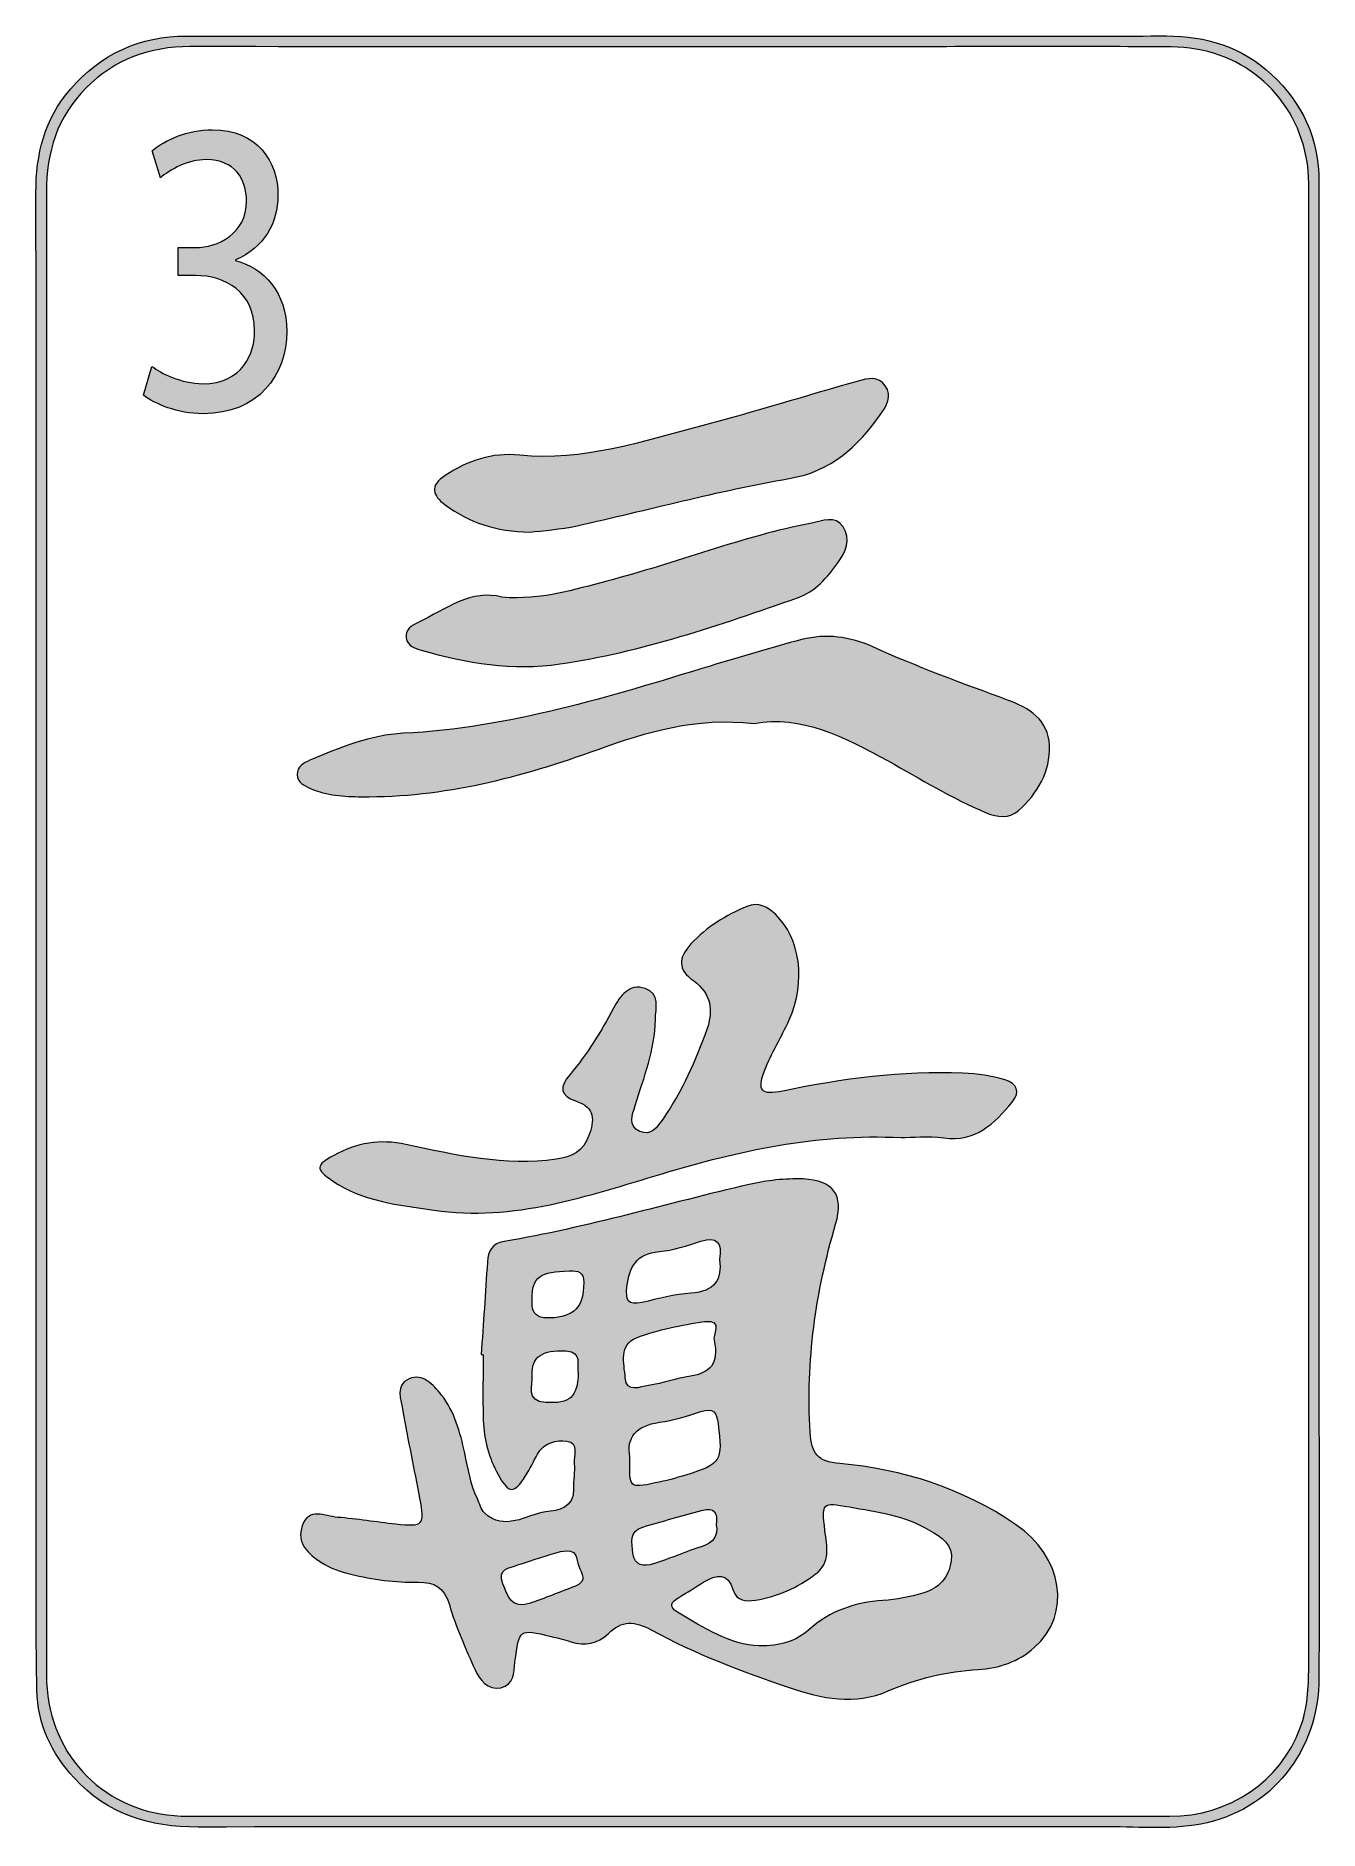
# Model space of a CAD drawing. Extents: x 2174 to 2485, y -1500 to -1065.
import ezdxf

# ---------------------------------------------------------------- set-up
doc = ezdxf.new("R2010")
doc.units = 0
doc.header["$MEASUREMENT"] = 0
doc.layers.add('Layer 1', color=7, linetype='Continuous', lineweight=0)

msp = doc.modelspace()

# ---------------------------------------------------------------- hatches: boundary and pattern name
at = {"layer": 'Layer 1', "true_color": 0x000000, "transparency": 33554687}
h = msp.add_hatch(color=18, dxfattribs=at)
h.dxf.hatch_style = 2
edge = h.paths.add_edge_path()
edge.add_spline(control_points=[(2482.82, -1281.87), (2482.82, -1281.87), (2482.78, -1281.87), (2482.78, -1281.87), (2482.78, -1341.26), (2482.77, -1400.66), (2482.78, -1460.06), (2482.78, -1465.08), (2482.49, -1470.02), (2480.72, -1474.79), (2475.92, -1487.75), (2463.49, -1496.19), (2449.06, -1496.19), (2371.79, -1496.19), (2294.53, -1496.17), (2217.27, -1496.16), (2214.71, -1496.16), (2212.16, -1496.22), (2209.61, -1496.13), (2191.43, -1495.48), (2177.75, -1481.85), (2177.02, -1463.69), (2176.99, -1462.76), (2177, -1461.84), (2177, -1460.91), (2177, -1341.53), (2177.02, -1222.15), (2176.97, -1102.77), (2176.97, -1093.04), (2179.59, -1084.5), (2186.59, -1077.51), (2193.55, -1070.58), (2201.95, -1067.5), (2211.73, -1067.51), (2268.69, -1067.56), (2325.65, -1067.53), (2382.61, -1067.53), (2404.89, -1067.53), (2427.17, -1067.44), (2449.44, -1067.57), (2465.98, -1067.66), (2479.08, -1078.48), (2482.19, -1094.31), (2483.03, -1098.55), (2482.81, -1102.86), (2482.82, -1107.15), (2482.82, -1165.39), (2482.82, -1223.63), (2482.82, -1281.87)], knot_values=[0, 0, 0, 0, 1, 1, 1, 2, 2, 2, 3, 3, 3, 4, 4, 4, 5, 5, 5, 6, 6, 6, 7, 7, 7, 8, 8, 8, 9, 9, 9, 10, 10, 10, 11, 11, 11, 12, 12, 12, 13, 13, 13, 14, 14, 14, 15, 15, 15, 16, 16, 16, 16], degree=3, periodic=0)
edge = h.paths.add_edge_path()
edge.add_spline(control_points=[(2485.25, -1333.71), (2485.25, -1255.87), (2485.27, -1178.02), (2485.26, -1100.17), (2485.26, -1089.86), (2481.31, -1081.25), (2473.77, -1074.25), (2466.58, -1067.58), (2457.94, -1064.91), (2448.29, -1064.93), (2428.22, -1064.97), (2408.15, -1064.97), (2388.08, -1064.97), (2329.03, -1064.96), (2269.97, -1064.95), (2210.92, -1064.94), (2199.58, -1064.94), (2190.2, -1069.28), (2182.77, -1077.83), (2176.5, -1085.05), (2174.42, -1093.56), (2174.43, -1102.96), (2174.52, -1162.48), (2174.48, -1221.99), (2174.48, -1281.51), (2174.48, -1331.16), (2174.46, -1380.82), (2174.48, -1430.48), (2174.48, -1442.19), (2174.42, -1453.9), (2174.66, -1465.61), (2174.82, -1473.83), (2178.18, -1480.86), (2183.69, -1486.91), (2191.77, -1495.77), (2201.97, -1498.82), (2213.71, -1498.8), (2286.68, -1498.68), (2359.66, -1498.77), (2432.63, -1498.7), (2440.62, -1498.69), (2448.68, -1499.53), (2456.61, -1498.07), (2473.65, -1494.89), (2485.25, -1480.44), (2485.27, -1462.49), (2485.3, -1419.57), (2485.25, -1376.64), (2485.25, -1333.71)], knot_values=[0, 0, 0, 0, 1, 1, 1, 2, 2, 2, 3, 3, 3, 4, 4, 4, 5, 5, 5, 6, 6, 6, 7, 7, 7, 8, 8, 8, 9, 9, 9, 10, 10, 10, 11, 11, 11, 12, 12, 12, 13, 13, 13, 14, 14, 14, 15, 15, 15, 16, 16, 16, 16], degree=3, periodic=0)
at = {"layer": 'Layer 1', "true_color": 0x831618, "transparency": 33554687}
h = msp.add_hatch(color=246, dxfattribs=at)
h.dxf.hatch_style = 2
edge = h.paths.add_edge_path()
edge.add_spline(control_points=[(2222.8, -1119.36), (2222.8, -1119.36), (2222.8, -1119.16), (2222.8, -1119.16), (2229.65, -1116.19), (2233.07, -1110.35), (2233.07, -1103.49), (2233.07, -1095.41), (2228.11, -1087.63), (2217.16, -1087.63), (2211.17, -1087.63), (2205.52, -1090.18), (2202.61, -1092.74), (2202.61, -1092.74), (2204.58, -1099.3), (2204.58, -1099.3), (2206.97, -1097.25), (2211.25, -1094.89), (2215.7, -1094.89), (2222.63, -1094.89), (2225.45, -1099.6), (2225.45, -1104.93), (2225.45, -1112.81), (2218.52, -1116.19), (2213.05, -1116.19), (2213.05, -1116.19), (2208.86, -1116.19), (2208.86, -1116.19), (2208.86, -1116.19), (2208.86, -1122.95), (2208.86, -1122.95), (2208.86, -1122.95), (2213.05, -1122.95), (2213.05, -1122.95), (2220.32, -1122.95), (2227.34, -1126.94), (2227.42, -1136.26), (2227.51, -1141.79), (2224.51, -1149.16), (2214.85, -1149.16), (2209.63, -1149.16), (2204.66, -1146.6), (2202.53, -1144.96), (2202.53, -1144.96), (2200.47, -1151.92), (2200.47, -1151.92), (2203.21, -1154.07), (2208.69, -1156.43), (2214.93, -1156.43), (2228.28, -1156.43), (2235.21, -1147.11), (2235.21, -1136.46), (2235.21, -1127.15), (2229.65, -1121), (2222.8, -1119.36)], knot_values=[0, 0, 0, 0, 1, 1, 1, 2, 2, 2, 3, 3, 3, 4, 4, 4, 5, 5, 5, 6, 6, 6, 7, 7, 7, 8, 8, 8, 9, 9, 9, 10, 10, 10, 11, 11, 11, 12, 12, 12, 13, 13, 13, 14, 14, 14, 15, 15, 15, 16, 16, 16, 17, 17, 17, 18, 18, 18, 18], degree=3, periodic=0)
at = {"layer": 'Layer 1', "true_color": 0x000000, "transparency": 33554687}
h = msp.add_hatch(color=18, dxfattribs=at)
h.dxf.hatch_style = 2
edge = h.paths.add_edge_path()
edge.add_spline(control_points=[(2294.08, -1185.14), (2285.88, -1184.89), (2279.36, -1182.83), (2273.61, -1178.54), (2270.51, -1176.23), (2269.69, -1173.9), (2273.61, -1171.38), (2279.13, -1167.83), (2284.79, -1165.78), (2291.64, -1166.47), (2306.9, -1168.02), (2321.3, -1163.19), (2335.75, -1159.36), (2348.46, -1155.99), (2361.03, -1152.12), (2373.67, -1148.51), (2375.99, -1147.85), (2378.56, -1147.27), (2380.19, -1149.66), (2381.92, -1152.21), (2380.52, -1154.59), (2378.99, -1156.72), (2373.44, -1164.43), (2367.24, -1170.36), (2356.9, -1172.14), (2339.63, -1175.12), (2322.66, -1179.79), (2305.53, -1183.57), (2301.45, -1184.48), (2297.22, -1184.72), (2294.08, -1185.14)], knot_values=[0, 0, 0, 0, 1, 1, 1, 2, 2, 2, 3, 3, 3, 4, 4, 4, 5, 5, 5, 6, 6, 6, 7, 7, 7, 8, 8, 8, 9, 9, 9, 10, 10, 10, 10], degree=3, periodic=0)
h = msp.add_hatch(color=18, dxfattribs=at)
h.dxf.hatch_style = 2
edge = h.paths.add_edge_path()
edge.add_spline(control_points=[(2287.31, -1200.9), (2296.91, -1201.63), (2304.8, -1199.04), (2312.76, -1196.98), (2329.4, -1192.67), (2345.44, -1186.22), (2362.37, -1182.92), (2364.99, -1182.41), (2368.06, -1180.95), (2369.97, -1183.82), (2371.97, -1186.79), (2370.53, -1190.05), (2368.74, -1192.53), (2366.19, -1196.06), (2363.27, -1199.51), (2358.94, -1201.03), (2340.11, -1207.62), (2321.22, -1214.15), (2301.38, -1217.05), (2290, -1218.72), (2278.77, -1216.83), (2267.76, -1213.72), (2266.21, -1213.29), (2264.46, -1212.65), (2264.14, -1210.76), (2263.8, -1208.74), (2265.52, -1207.72), (2266.89, -1207.06), (2273.72, -1203.75), (2280.13, -1198.81), (2287.31, -1200.9)], knot_values=[0, 0, 0, 0, 1, 1, 1, 2, 2, 2, 3, 3, 3, 4, 4, 4, 5, 5, 5, 6, 6, 6, 7, 7, 7, 8, 8, 8, 9, 9, 9, 10, 10, 10, 10], degree=3, periodic=0)
h = msp.add_hatch(color=18, dxfattribs=at)
h.dxf.hatch_style = 2
edge = h.paths.add_edge_path()
edge.add_spline(control_points=[(2348.42, -1231.48), (2334.34, -1229.88), (2322.41, -1233.51), (2310.65, -1237.75), (2292.1, -1244.45), (2273.24, -1249.44), (2253.32, -1249.21), (2249.08, -1249.16), (2244.89, -1248.97), (2240.94, -1247.22), (2239.39, -1246.54), (2237.8, -1245.77), (2237.73, -1243.86), (2237.65, -1241.88), (2239.3, -1241.03), (2240.8, -1240.39), (2248.07, -1237.28), (2255.58, -1234.25), (2263.41, -1233.85), (2289.17, -1232.56), (2313.44, -1224.98), (2337.8, -1217.55), (2345.16, -1215.31), (2352.53, -1213.09), (2359.96, -1211.15), (2365.83, -1209.62), (2371.68, -1210.42), (2377.15, -1212.9), (2387.84, -1217.74), (2398.85, -1221.75), (2409.84, -1225.8), (2415.09, -1227.73), (2419.72, -1230.6), (2419.97, -1236.79), (2420.22, -1243.18), (2417.11, -1248.46), (2412.41, -1252.6), (2410.18, -1254.56), (2407.44, -1254.25), (2404.65, -1253.09), (2396.33, -1249.63), (2388.72, -1244.85), (2380.86, -1240.54), (2370.34, -1234.78), (2359.76, -1229.3), (2348.42, -1231.48)], knot_values=[0, 0, 0, 0, 1, 1, 1, 2, 2, 2, 3, 3, 3, 4, 4, 4, 5, 5, 5, 6, 6, 6, 7, 7, 7, 8, 8, 8, 9, 9, 9, 10, 10, 10, 11, 11, 11, 12, 12, 12, 13, 13, 13, 14, 14, 14, 15, 15, 15, 15], degree=3, periodic=0)
at = {"layer": 'Layer 1', "true_color": 0x831618, "transparency": 33554687}
h = msp.add_hatch(color=246, dxfattribs=at)
h.dxf.hatch_style = 2
edge = h.paths.add_edge_path()
edge.add_spline(control_points=[(2384.04, -1331.76), (2363.34, -1330.8), (2344.65, -1334.97), (2326.14, -1340.53), (2308.11, -1345.95), (2290.18, -1352.2), (2270.79, -1349.35), (2262.27, -1348.1), (2253.66, -1347.27), (2246.26, -1342.24), (2242.07, -1339.4), (2242.17, -1338.51), (2246.61, -1336.09), (2252.13, -1333.08), (2257.81, -1332.07), (2264.07, -1333.45), (2276.04, -1336.09), (2288.04, -1338.66), (2300.48, -1337.04), (2304.33, -1336.54), (2307.07, -1334.96), (2308.41, -1331.31), (2309.75, -1327.69), (2309.94, -1324.44), (2305.31, -1322.95), (2301.26, -1321.65), (2301.27, -1319.49), (2303.83, -1316.47), (2307.98, -1311.56), (2311.34, -1306.11), (2314.37, -1300.44), (2315.96, -1297.47), (2318.09, -1294.4), (2322.02, -1295.65), (2325.72, -1296.83), (2324.55, -1300.44), (2324.5, -1303.23), (2324.35, -1310.49), (2321.76, -1317.19), (2319.61, -1323.99), (2318.89, -1326.27), (2317.83, -1328.94), (2320.71, -1330.27), (2323.49, -1331.55), (2324.97, -1329.18), (2326.37, -1327.2), (2331.05, -1320.55), (2334.21, -1313.16), (2336.97, -1305.58), (2338.63, -1301), (2337.99, -1296.83), (2333.79, -1293.84), (2329.83, -1291.04), (2330.03, -1288.23), (2333.12, -1284.87), (2336.93, -1280.73), (2341.54, -1277.92), (2346.68, -1275.8), (2349.53, -1274.63), (2351.58, -1275.82), (2353.57, -1277.7), (2359.64, -1283.45), (2361.1, -1293.98), (2356.91, -1303.29), (2355.03, -1307.45), (2352.58, -1311.37), (2350.94, -1315.61), (2349.07, -1320.48), (2350.17, -1321.61), (2355.4, -1320.51), (2369.78, -1317.49), (2384.26, -1315.63), (2399, -1316.17), (2402.51, -1316.3), (2405.94, -1316.8), (2409.25, -1317.82), (2412.04, -1318.68), (2413.08, -1320.61), (2410.94, -1323.19), (2406.63, -1328.36), (2402.11, -1332.94), (2394.35, -1331.85), (2390.58, -1331.32), (2386.67, -1331.76), (2384.04, -1331.76)], knot_values=[0, 0, 0, 0, 1, 1, 1, 2, 2, 2, 3, 3, 3, 4, 4, 4, 5, 5, 5, 6, 6, 6, 7, 7, 7, 8, 8, 8, 9, 9, 9, 10, 10, 10, 11, 11, 11, 12, 12, 12, 13, 13, 13, 14, 14, 14, 15, 15, 15, 16, 16, 16, 17, 17, 17, 18, 18, 18, 19, 19, 19, 20, 20, 20, 21, 21, 21, 22, 22, 22, 23, 23, 23, 24, 24, 24, 25, 25, 25, 26, 26, 26, 27, 27, 27, 28, 28, 28, 28], degree=3, periodic=0)
h = msp.add_hatch(color=246, dxfattribs=at)
h.dxf.hatch_style = 2
edge = h.paths.add_edge_path()
edge.add_spline(control_points=[(2294.65, -1370.83), (2294.51, -1373.23), (2294.77, -1375.67), (2298.86, -1375.48), (2304.86, -1375.2), (2307.13, -1372.89), (2307.14, -1366.91), (2307.14, -1364.25), (2305.8, -1364.02), (2303.72, -1364.07), (2296.55, -1364.25), (2294.58, -1365.55), (2294.65, -1370.83)], knot_values=[0, 0, 0, 0, 1, 1, 1, 2, 2, 2, 3, 3, 3, 4, 4, 4, 4], degree=3, periodic=0)
edge = h.paths.add_edge_path()
edge.add_spline(control_points=[(2305.81, -1388.89), (2305.19, -1387.03), (2307.15, -1383.66), (2302.79, -1383.45), (2297.11, -1383.18), (2294.4, -1384.88), (2294.66, -1389.35), (2294.8, -1391.77), (2293.03, -1395.67), (2297.88, -1395.95), (2303.8, -1396.29), (2305.63, -1394.68), (2305.81, -1388.89)], knot_values=[0, 0, 0, 0, 1, 1, 1, 2, 2, 2, 3, 3, 3, 4, 4, 4, 4], degree=3, periodic=0)
edge = h.paths.add_edge_path()
edge.add_spline(control_points=[(2301.52, -1432.02), (2298.77, -1432.89), (2294.94, -1434.01), (2291.17, -1435.31), (2289.1, -1436.03), (2286.14, -1436.19), (2287.56, -1439.88), (2288.72, -1442.88), (2289.72, -1446.04), (2293.93, -1444.66), (2297.72, -1443.41), (2301.39, -1441.85), (2305.12, -1440.43), (2308.18, -1439.27), (2306.62, -1437.34), (2305.94, -1435.56), (2305.31, -1433.9), (2305.86, -1431.16), (2301.52, -1432.02)], knot_values=[0, 0, 0, 0, 1, 1, 1, 2, 2, 2, 3, 3, 3, 4, 4, 4, 5, 5, 5, 6, 6, 6, 6], degree=3, periodic=0)
edge = h.paths.add_edge_path()
edge.add_spline(control_points=[(2339.26, -1425.57), (2339.63, -1422.78), (2338.91, -1421.17), (2335.71, -1422.09), (2330.98, -1423.45), (2326.22, -1424.71), (2321.5, -1426.11), (2318.05, -1427.15), (2318.79, -1430.02), (2319.08, -1432.48), (2319.43, -1435.57), (2321.81, -1435.73), (2324.01, -1435.05), (2328, -1433.81), (2331.83, -1432.07), (2335.81, -1430.8), (2338.56, -1429.92), (2339.7, -1428.31), (2339.26, -1425.57)], knot_values=[0, 0, 0, 0, 1, 1, 1, 2, 2, 2, 3, 3, 3, 4, 4, 4, 5, 5, 5, 6, 6, 6, 6], degree=3, periodic=0)
edge = h.paths.add_edge_path()
edge.add_spline(control_points=[(2340.03, -1361.35), (2340.75, -1357.05), (2339.31, -1355.75), (2335.55, -1356.89), (2332.23, -1357.89), (2328.87, -1359.12), (2325.47, -1359.4), (2319.91, -1359.86), (2318.18, -1363.03), (2317.62, -1367.96), (2317.26, -1371.14), (2317.79, -1372.52), (2321.29, -1371.72), (2325.21, -1370.82), (2329.15, -1369.75), (2333.13, -1369.47), (2338.86, -1369.08), (2340.76, -1366.13), (2340.03, -1361.35)], knot_values=[0, 0, 0, 0, 1, 1, 1, 2, 2, 2, 3, 3, 3, 4, 4, 4, 5, 5, 5, 6, 6, 6, 6], degree=3, periodic=0)
edge = h.paths.add_edge_path()
edge.add_spline(control_points=[(2338.75, -1380.86), (2338.16, -1379.97), (2341.21, -1375.72), (2336.43, -1376.37), (2330.84, -1377.14), (2325.19, -1378.3), (2319.93, -1380.27), (2315.62, -1381.88), (2316.91, -1386.54), (2317.21, -1389.95), (2317.54, -1393.81), (2320.8, -1392.11), (2322.84, -1391.8), (2326.26, -1391.29), (2329.58, -1390.1), (2333, -1389.56), (2337.57, -1388.83), (2340, -1386.69), (2338.75, -1380.86)], knot_values=[0, 0, 0, 0, 1, 1, 1, 2, 2, 2, 3, 3, 3, 4, 4, 4, 5, 5, 5, 6, 6, 6, 6], degree=3, periodic=0)
edge = h.paths.add_edge_path()
edge.add_spline(control_points=[(2318.33, -1409.19), (2318.18, -1416.72), (2318.19, -1416.76), (2324.48, -1415.45), (2326.98, -1414.93), (2329.45, -1414.28), (2331.89, -1413.53), (2340.41, -1410.93), (2340.88, -1410.02), (2339.7, -1401.15), (2339.33, -1398.4), (2338.6, -1397.13), (2335.54, -1398.15), (2332.26, -1399.24), (2328.89, -1400.27), (2325.48, -1400.75), (2319.83, -1401.55), (2317.4, -1404.43), (2318.33, -1409.19)], knot_values=[0, 0, 0, 0, 1, 1, 1, 2, 2, 2, 3, 3, 3, 4, 4, 4, 5, 5, 5, 6, 6, 6, 6], degree=3, periodic=0)
edge = h.paths.add_edge_path()
edge.add_spline(control_points=[(2349.66, -1454.9), (2354.71, -1454.94), (2358.56, -1453.82), (2361.68, -1451.02), (2366.82, -1446.4), (2372.84, -1444.35), (2379.64, -1443.9), (2382.9, -1443.68), (2386.19, -1443.06), (2389.33, -1442.15), (2393.12, -1441.05), (2395.6, -1438.36), (2396.16, -1434.35), (2396.73, -1430.29), (2393.75, -1428.6), (2390.86, -1426.86), (2384.9, -1423.26), (2378.12, -1422.46), (2371.5, -1421.25), (2364.83, -1420.03), (2364.81, -1420.2), (2365.58, -1426.97), (2366.01, -1430.76), (2367.07, -1434.74), (2363.24, -1437.56), (2358.9, -1440.76), (2354.14, -1443), (2348.77, -1443.82), (2346.42, -1444.18), (2344.24, -1444.13), (2343.38, -1441.42), (2341.99, -1437.01), (2339.32, -1437.55), (2336.24, -1439.43), (2334.21, -1440.66), (2332.22, -1441.97), (2330.17, -1443.18), (2328.35, -1444.26), (2327.64, -1445.38), (2329.86, -1446.73), (2336.28, -1450.63), (2342.65, -1454.66), (2349.66, -1454.9)], knot_values=[0, 0, 0, 0, 1, 1, 1, 2, 2, 2, 3, 3, 3, 4, 4, 4, 5, 5, 5, 6, 6, 6, 7, 7, 7, 8, 8, 8, 9, 9, 9, 10, 10, 10, 11, 11, 11, 12, 12, 12, 13, 13, 13, 14, 14, 14, 14], degree=3, periodic=0)
edge = h.paths.add_edge_path()
edge.add_spline(control_points=[(2282.3, -1384.35), (2282.81, -1376.86), (2283.33, -1369.38), (2283.81, -1361.89), (2283.98, -1359.24), (2284.91, -1357.44), (2287.87, -1356.95), (2307.94, -1353.59), (2327.43, -1347.69), (2347.22, -1343.13), (2351.47, -1342.16), (2355.95, -1341.65), (2360.29, -1341.81), (2367.65, -1342.09), (2370.24, -1345.66), (2368.17, -1352.73), (2363.34, -1369.22), (2360.93, -1385.92), (2361.98, -1403.16), (2362.3, -1408.29), (2363.74, -1410.29), (2369.16, -1410.76), (2384.51, -1412.08), (2398.88, -1416.72), (2411.76, -1425.48), (2423.27, -1433.31), (2425.47, -1447.21), (2416.29, -1455.32), (2412.47, -1458.69), (2407.76, -1460.35), (2402.72, -1460.65), (2395.13, -1461.1), (2387.9, -1462.77), (2380.93, -1465.8), (2372.81, -1469.34), (2364.86, -1467.75), (2356.88, -1464.99), (2345.44, -1461.04), (2334.09, -1456.87), (2323.48, -1451.01), (2319.55, -1448.85), (2316.34, -1448.69), (2313.12, -1451.89), (2310.51, -1454.48), (2307.44, -1454.97), (2303.99, -1453.89), (2302.43, -1453.39), (2300.82, -1453), (2299.22, -1452.62), (2291.47, -1450.75), (2291.48, -1450.75), (2290.48, -1458.82), (2290.16, -1461.34), (2290.26, -1464.37), (2287.08, -1465.04), (2283.79, -1465.73), (2281.95, -1463.11), (2280.83, -1460.68), (2278.46, -1455.55), (2276.18, -1450.3), (2274.59, -1444.89), (2273.35, -1440.7), (2270.99, -1439.41), (2267.01, -1439.49), (2261.49, -1439.6), (2256.05, -1438.83), (2250.69, -1437.55), (2248.18, -1436.95), (2245.8, -1436.1), (2243.6, -1434.71), (2240.28, -1432.61), (2237.5, -1429.99), (2238.96, -1425.8), (2240.52, -1421.28), (2244.48, -1423.54), (2247.47, -1423.77), (2252.21, -1424.14), (2256.91, -1424.91), (2261.63, -1425.44), (2268.21, -1426.19), (2268.63, -1425.74), (2267.38, -1419.09), (2266.06, -1412.08), (2264.55, -1405.1), (2263.34, -1398.07), (2262.87, -1395.32), (2261.39, -1391.63), (2264.83, -1390.19), (2268.12, -1388.82), (2270.71, -1391.62), (2272.64, -1394.08), (2275.88, -1398.19), (2277.21, -1403.18), (2278.32, -1408.21), (2279.15, -1411.95), (2279.68, -1415.78), (2281.38, -1419.28), (2281.93, -1420.43), (2282.23, -1421.86), (2283.1, -1422.68), (2288.02, -1427.3), (2293.05, -1423.16), (2297.94, -1422.47), (2300.94, -1422.05), (2304.83, -1421.6), (2304.68, -1416.83), (2304.61, -1414.82), (2305.03, -1412.78), (2304.83, -1410.8), (2304.62, -1408.83), (2306.05, -1405.67), (2303.05, -1405.28), (2300.52, -1404.94), (2297.53, -1405.66), (2295.96, -1408.45), (2294.97, -1410.2), (2294.14, -1412.05), (2293.06, -1413.75), (2290.25, -1418.16), (2289.04, -1418.11), (2286.41, -1413.43), (2284.13, -1409.37), (2282.99, -1404.91), (2282.82, -1400.29), (2282.63, -1394.99), (2282.78, -1389.67), (2282.78, -1384.37), (2282.62, -1384.36), (2282.46, -1384.35), (2282.3, -1384.35)], knot_values=[0, 0, 0, 0, 1, 1, 1, 2, 2, 2, 3, 3, 3, 4, 4, 4, 5, 5, 5, 6, 6, 6, 7, 7, 7, 8, 8, 8, 9, 9, 9, 10, 10, 10, 11, 11, 11, 12, 12, 12, 13, 13, 13, 14, 14, 14, 15, 15, 15, 16, 16, 16, 17, 17, 17, 18, 18, 18, 19, 19, 19, 20, 20, 20, 21, 21, 21, 22, 22, 22, 23, 23, 23, 24, 24, 24, 25, 25, 25, 26, 26, 26, 27, 27, 27, 28, 28, 28, 29, 29, 29, 30, 30, 30, 31, 31, 31, 32, 32, 32, 33, 33, 33, 34, 34, 34, 35, 35, 35, 36, 36, 36, 37, 37, 37, 38, 38, 38, 39, 39, 39, 40, 40, 40, 41, 41, 41, 42, 42, 42, 43, 43, 43, 43], degree=3, periodic=0)

# ---------------------------------------------------------------- linework, layer by layer
at = {"layer": 'Layer 1'}
for points, knots in [([(2485.25, -1333.71), (2485.25, -1255.87), (2485.27, -1178.02), (2485.26, -1100.17), (2485.26, -1089.86), (2481.31, -1081.25), (2473.77, -1074.25), (2466.58, -1067.58), (2457.94, -1064.91), (2448.29, -1064.93), (2428.22, -1064.97), (2408.15, -1064.97), (2388.08, -1064.97), (2329.03, -1064.96), (2269.97, -1064.95), (2210.92, -1064.94), (2199.58, -1064.94), (2190.2, -1069.28), (2182.77, -1077.83), (2176.5, -1085.05), (2174.42, -1093.56), (2174.43, -1102.96), (2174.52, -1162.48), (2174.48, -1221.99), (2174.48, -1281.51), (2174.48, -1331.16), (2174.46, -1380.82), (2174.48, -1430.48), (2174.48, -1442.19), (2174.42, -1453.9), (2174.66, -1465.61), (2174.82, -1473.83), (2178.18, -1480.86), (2183.69, -1486.91), (2191.77, -1495.77), (2201.97, -1498.82), (2213.71, -1498.8), (2286.68, -1498.68), (2359.66, -1498.77), (2432.63, -1498.7), (2440.62, -1498.69), (2448.68, -1499.53), (2456.61, -1498.07), (2473.65, -1494.89), (2485.25, -1480.44), (2485.27, -1462.49), (2485.3, -1419.57), (2485.25, -1376.64), (2485.25, -1333.71)], [0, 0, 0, 0, 1, 1, 1, 2, 2, 2, 3, 3, 3, 4, 4, 4, 5, 5, 5, 6, 6, 6, 7, 7, 7, 8, 8, 8, 9, 9, 9, 10, 10, 10, 11, 11, 11, 12, 12, 12, 13, 13, 13, 14, 14, 14, 15, 15, 15, 16, 16, 16, 16]), ([(2482.82, -1281.87), (2482.82, -1281.87), (2482.78, -1281.87), (2482.78, -1281.87), (2482.78, -1341.26), (2482.77, -1400.66), (2482.78, -1460.06), (2482.78, -1465.08), (2482.49, -1470.02), (2480.72, -1474.79), (2475.92, -1487.75), (2463.49, -1496.19), (2449.06, -1496.19), (2371.79, -1496.19), (2294.53, -1496.17), (2217.27, -1496.16), (2214.71, -1496.16), (2212.16, -1496.22), (2209.61, -1496.13), (2191.43, -1495.48), (2177.75, -1481.85), (2177.02, -1463.69), (2176.99, -1462.76), (2177, -1461.84), (2177, -1460.91), (2177, -1341.53), (2177.02, -1222.15), (2176.97, -1102.77), (2176.97, -1093.04), (2179.59, -1084.5), (2186.59, -1077.51), (2193.55, -1070.58), (2201.95, -1067.5), (2211.73, -1067.51), (2268.69, -1067.56), (2325.65, -1067.53), (2382.61, -1067.53), (2404.89, -1067.53), (2427.17, -1067.44), (2449.44, -1067.57), (2465.98, -1067.66), (2479.08, -1078.48), (2482.19, -1094.31), (2483.03, -1098.55), (2482.81, -1102.86), (2482.82, -1107.15), (2482.82, -1165.39), (2482.82, -1223.63), (2482.82, -1281.87)], [0, 0, 0, 0, 1, 1, 1, 2, 2, 2, 3, 3, 3, 4, 4, 4, 5, 5, 5, 6, 6, 6, 7, 7, 7, 8, 8, 8, 9, 9, 9, 10, 10, 10, 11, 11, 11, 12, 12, 12, 13, 13, 13, 14, 14, 14, 15, 15, 15, 16, 16, 16, 16]), ([(2482.82, -1281.87), (2482.82, -1281.87), (2482.78, -1281.87), (2482.78, -1281.87), (2482.78, -1341.26), (2482.77, -1400.66), (2482.78, -1460.06), (2482.78, -1465.08), (2482.49, -1470.02), (2480.72, -1474.79), (2475.92, -1487.75), (2463.49, -1496.19), (2449.06, -1496.19), (2371.79, -1496.19), (2294.53, -1496.17), (2217.27, -1496.16), (2214.71, -1496.16), (2212.16, -1496.22), (2209.61, -1496.13), (2191.43, -1495.48), (2177.75, -1481.85), (2177.02, -1463.69), (2176.99, -1462.76), (2177, -1461.84), (2177, -1460.91), (2177, -1341.53), (2177.02, -1222.15), (2176.97, -1102.77), (2176.97, -1093.04), (2179.59, -1084.5), (2186.59, -1077.51), (2193.55, -1070.58), (2201.95, -1067.5), (2211.73, -1067.51), (2268.69, -1067.56), (2325.65, -1067.53), (2382.61, -1067.53), (2404.89, -1067.53), (2427.17, -1067.44), (2449.44, -1067.57), (2465.98, -1067.66), (2479.08, -1078.48), (2482.19, -1094.31), (2483.03, -1098.55), (2482.81, -1102.86), (2482.82, -1107.15), (2482.82, -1165.39), (2482.82, -1223.63), (2482.82, -1281.87)], [0, 0, 0, 0, 1, 1, 1, 2, 2, 2, 3, 3, 3, 4, 4, 4, 5, 5, 5, 6, 6, 6, 7, 7, 7, 8, 8, 8, 9, 9, 9, 10, 10, 10, 11, 11, 11, 12, 12, 12, 13, 13, 13, 14, 14, 14, 15, 15, 15, 16, 16, 16, 16]), ([(2222.8, -1119.36), (2222.8, -1119.36), (2222.8, -1119.16), (2222.8, -1119.16), (2229.65, -1116.19), (2233.07, -1110.35), (2233.07, -1103.49), (2233.07, -1095.41), (2228.11, -1087.63), (2217.16, -1087.63), (2211.17, -1087.63), (2205.52, -1090.18), (2202.61, -1092.74), (2202.61, -1092.74), (2204.58, -1099.3), (2204.58, -1099.3), (2206.97, -1097.25), (2211.25, -1094.89), (2215.7, -1094.89), (2222.63, -1094.89), (2225.45, -1099.6), (2225.45, -1104.93), (2225.45, -1112.81), (2218.52, -1116.19), (2213.05, -1116.19), (2213.05, -1116.19), (2208.86, -1116.19), (2208.86, -1116.19), (2208.86, -1116.19), (2208.86, -1122.95), (2208.86, -1122.95), (2208.86, -1122.95), (2213.05, -1122.95), (2213.05, -1122.95), (2220.32, -1122.95), (2227.34, -1126.94), (2227.42, -1136.26), (2227.51, -1141.79), (2224.51, -1149.16), (2214.85, -1149.16), (2209.63, -1149.16), (2204.66, -1146.6), (2202.53, -1144.96), (2202.53, -1144.96), (2200.47, -1151.92), (2200.47, -1151.92), (2203.21, -1154.07), (2208.69, -1156.43), (2214.93, -1156.43), (2228.28, -1156.43), (2235.21, -1147.11), (2235.21, -1136.46), (2235.21, -1127.15), (2229.65, -1121), (2222.8, -1119.36)], [0, 0, 0, 0, 1, 1, 1, 2, 2, 2, 3, 3, 3, 4, 4, 4, 5, 5, 5, 6, 6, 6, 7, 7, 7, 8, 8, 8, 9, 9, 9, 10, 10, 10, 11, 11, 11, 12, 12, 12, 13, 13, 13, 14, 14, 14, 15, 15, 15, 16, 16, 16, 17, 17, 17, 18, 18, 18, 18]), ([(2294.08, -1185.14), (2285.88, -1184.89), (2279.36, -1182.83), (2273.61, -1178.54), (2270.51, -1176.23), (2269.69, -1173.9), (2273.61, -1171.38), (2279.13, -1167.83), (2284.79, -1165.78), (2291.64, -1166.47), (2306.9, -1168.02), (2321.3, -1163.19), (2335.75, -1159.36), (2348.46, -1155.99), (2361.03, -1152.12), (2373.67, -1148.51), (2375.99, -1147.85), (2378.56, -1147.27), (2380.19, -1149.66), (2381.92, -1152.21), (2380.52, -1154.59), (2378.99, -1156.72), (2373.44, -1164.43), (2367.24, -1170.36), (2356.9, -1172.14), (2339.63, -1175.12), (2322.66, -1179.79), (2305.53, -1183.57), (2301.45, -1184.48), (2297.22, -1184.72), (2294.08, -1185.14)], [0, 0, 0, 0, 1, 1, 1, 2, 2, 2, 3, 3, 3, 4, 4, 4, 5, 5, 5, 6, 6, 6, 7, 7, 7, 8, 8, 8, 9, 9, 9, 10, 10, 10, 10]), ([(2287.31, -1200.9), (2296.91, -1201.63), (2304.8, -1199.04), (2312.76, -1196.98), (2329.4, -1192.67), (2345.44, -1186.22), (2362.37, -1182.92), (2364.99, -1182.41), (2368.06, -1180.95), (2369.97, -1183.82), (2371.97, -1186.79), (2370.53, -1190.05), (2368.74, -1192.53), (2366.19, -1196.06), (2363.27, -1199.51), (2358.94, -1201.03), (2340.11, -1207.62), (2321.22, -1214.15), (2301.38, -1217.05), (2290, -1218.72), (2278.77, -1216.83), (2267.76, -1213.72), (2266.21, -1213.29), (2264.46, -1212.65), (2264.14, -1210.76), (2263.8, -1208.74), (2265.52, -1207.72), (2266.89, -1207.06), (2273.72, -1203.75), (2280.13, -1198.81), (2287.31, -1200.9)], [0, 0, 0, 0, 1, 1, 1, 2, 2, 2, 3, 3, 3, 4, 4, 4, 5, 5, 5, 6, 6, 6, 7, 7, 7, 8, 8, 8, 9, 9, 9, 10, 10, 10, 10]), ([(2348.42, -1231.48), (2334.34, -1229.88), (2322.41, -1233.51), (2310.65, -1237.75), (2292.1, -1244.45), (2273.24, -1249.44), (2253.32, -1249.21), (2249.08, -1249.16), (2244.89, -1248.97), (2240.94, -1247.22), (2239.39, -1246.54), (2237.8, -1245.77), (2237.73, -1243.86), (2237.65, -1241.88), (2239.3, -1241.03), (2240.8, -1240.39), (2248.07, -1237.28), (2255.58, -1234.25), (2263.41, -1233.85), (2289.17, -1232.56), (2313.44, -1224.98), (2337.8, -1217.55), (2345.16, -1215.31), (2352.53, -1213.09), (2359.96, -1211.15), (2365.83, -1209.62), (2371.68, -1210.42), (2377.15, -1212.9), (2387.84, -1217.74), (2398.85, -1221.75), (2409.84, -1225.8), (2415.09, -1227.73), (2419.72, -1230.6), (2419.97, -1236.79), (2420.22, -1243.18), (2417.11, -1248.46), (2412.41, -1252.6), (2410.18, -1254.56), (2407.44, -1254.25), (2404.65, -1253.09), (2396.33, -1249.63), (2388.72, -1244.85), (2380.86, -1240.54), (2370.34, -1234.78), (2359.76, -1229.3), (2348.42, -1231.48)], [0, 0, 0, 0, 1, 1, 1, 2, 2, 2, 3, 3, 3, 4, 4, 4, 5, 5, 5, 6, 6, 6, 7, 7, 7, 8, 8, 8, 9, 9, 9, 10, 10, 10, 11, 11, 11, 12, 12, 12, 13, 13, 13, 14, 14, 14, 15, 15, 15, 15]), ([(2384.04, -1331.76), (2363.34, -1330.8), (2344.65, -1334.97), (2326.14, -1340.53), (2308.11, -1345.95), (2290.18, -1352.2), (2270.79, -1349.35), (2262.27, -1348.1), (2253.66, -1347.27), (2246.26, -1342.24), (2242.07, -1339.4), (2242.17, -1338.51), (2246.61, -1336.09), (2252.13, -1333.08), (2257.81, -1332.07), (2264.07, -1333.45), (2276.04, -1336.09), (2288.04, -1338.66), (2300.48, -1337.04), (2304.33, -1336.54), (2307.07, -1334.96), (2308.41, -1331.31), (2309.75, -1327.69), (2309.94, -1324.44), (2305.31, -1322.95), (2301.26, -1321.65), (2301.27, -1319.49), (2303.83, -1316.47), (2307.98, -1311.56), (2311.34, -1306.11), (2314.37, -1300.44), (2315.96, -1297.47), (2318.09, -1294.4), (2322.02, -1295.65), (2325.72, -1296.83), (2324.55, -1300.44), (2324.5, -1303.23), (2324.35, -1310.49), (2321.76, -1317.19), (2319.61, -1323.99), (2318.89, -1326.27), (2317.83, -1328.94), (2320.71, -1330.27), (2323.49, -1331.55), (2324.97, -1329.18), (2326.37, -1327.2), (2331.05, -1320.55), (2334.21, -1313.16), (2336.97, -1305.58), (2338.63, -1301), (2337.99, -1296.83), (2333.79, -1293.84), (2329.83, -1291.04), (2330.03, -1288.23), (2333.12, -1284.87), (2336.93, -1280.73), (2341.54, -1277.92), (2346.68, -1275.8), (2349.53, -1274.63), (2351.58, -1275.82), (2353.57, -1277.7), (2359.64, -1283.45), (2361.1, -1293.98), (2356.91, -1303.29), (2355.03, -1307.45), (2352.58, -1311.37), (2350.94, -1315.61), (2349.07, -1320.48), (2350.17, -1321.61), (2355.4, -1320.51), (2369.78, -1317.49), (2384.26, -1315.63), (2399, -1316.17), (2402.51, -1316.3), (2405.94, -1316.8), (2409.25, -1317.82), (2412.04, -1318.68), (2413.08, -1320.61), (2410.94, -1323.19), (2406.63, -1328.36), (2402.11, -1332.94), (2394.35, -1331.85), (2390.58, -1331.32), (2386.67, -1331.76), (2384.04, -1331.76)], [0, 0, 0, 0, 1, 1, 1, 2, 2, 2, 3, 3, 3, 4, 4, 4, 5, 5, 5, 6, 6, 6, 7, 7, 7, 8, 8, 8, 9, 9, 9, 10, 10, 10, 11, 11, 11, 12, 12, 12, 13, 13, 13, 14, 14, 14, 15, 15, 15, 16, 16, 16, 17, 17, 17, 18, 18, 18, 19, 19, 19, 20, 20, 20, 21, 21, 21, 22, 22, 22, 23, 23, 23, 24, 24, 24, 25, 25, 25, 26, 26, 26, 27, 27, 27, 28, 28, 28, 28]), ([(2282.3, -1384.35), (2282.81, -1376.86), (2283.33, -1369.38), (2283.81, -1361.89), (2283.98, -1359.24), (2284.91, -1357.44), (2287.87, -1356.95), (2307.94, -1353.59), (2327.43, -1347.69), (2347.22, -1343.13), (2351.47, -1342.16), (2355.95, -1341.65), (2360.29, -1341.81), (2367.65, -1342.09), (2370.24, -1345.66), (2368.17, -1352.73), (2363.34, -1369.22), (2360.93, -1385.92), (2361.98, -1403.16), (2362.3, -1408.29), (2363.74, -1410.29), (2369.16, -1410.76), (2384.51, -1412.08), (2398.88, -1416.72), (2411.76, -1425.48), (2423.27, -1433.31), (2425.47, -1447.21), (2416.29, -1455.32), (2412.47, -1458.69), (2407.76, -1460.35), (2402.72, -1460.65), (2395.13, -1461.1), (2387.9, -1462.77), (2380.93, -1465.8), (2372.81, -1469.34), (2364.86, -1467.75), (2356.88, -1464.99), (2345.44, -1461.04), (2334.09, -1456.87), (2323.48, -1451.01), (2319.55, -1448.85), (2316.34, -1448.69), (2313.12, -1451.89), (2310.51, -1454.48), (2307.44, -1454.97), (2303.99, -1453.89), (2302.43, -1453.39), (2300.82, -1453), (2299.22, -1452.62), (2291.47, -1450.75), (2291.48, -1450.75), (2290.48, -1458.82), (2290.16, -1461.34), (2290.26, -1464.37), (2287.08, -1465.04), (2283.79, -1465.73), (2281.95, -1463.11), (2280.83, -1460.68), (2278.46, -1455.55), (2276.18, -1450.3), (2274.59, -1444.89), (2273.35, -1440.7), (2270.99, -1439.41), (2267.01, -1439.49), (2261.49, -1439.6), (2256.05, -1438.83), (2250.69, -1437.55), (2248.18, -1436.95), (2245.8, -1436.1), (2243.6, -1434.71), (2240.28, -1432.61), (2237.5, -1429.99), (2238.96, -1425.8), (2240.52, -1421.28), (2244.48, -1423.54), (2247.47, -1423.77), (2252.21, -1424.14), (2256.91, -1424.91), (2261.63, -1425.44), (2268.21, -1426.19), (2268.63, -1425.74), (2267.38, -1419.09), (2266.06, -1412.08), (2264.55, -1405.1), (2263.34, -1398.07), (2262.87, -1395.32), (2261.39, -1391.63), (2264.83, -1390.19), (2268.12, -1388.82), (2270.71, -1391.62), (2272.64, -1394.08), (2275.88, -1398.19), (2277.21, -1403.18), (2278.32, -1408.21), (2279.15, -1411.95), (2279.68, -1415.78), (2281.38, -1419.28), (2281.93, -1420.43), (2282.23, -1421.86), (2283.1, -1422.68), (2288.02, -1427.3), (2293.05, -1423.16), (2297.94, -1422.47), (2300.94, -1422.05), (2304.83, -1421.6), (2304.68, -1416.83), (2304.61, -1414.82), (2305.03, -1412.78), (2304.83, -1410.8), (2304.62, -1408.83), (2306.05, -1405.67), (2303.05, -1405.28), (2300.52, -1404.94), (2297.53, -1405.66), (2295.96, -1408.45), (2294.97, -1410.2), (2294.14, -1412.05), (2293.06, -1413.75), (2290.25, -1418.16), (2289.04, -1418.11), (2286.41, -1413.43), (2284.13, -1409.37), (2282.99, -1404.91), (2282.82, -1400.29), (2282.63, -1394.99), (2282.78, -1389.67), (2282.78, -1384.37), (2282.62, -1384.36), (2282.46, -1384.35), (2282.3, -1384.35)], [0, 0, 0, 0, 1, 1, 1, 2, 2, 2, 3, 3, 3, 4, 4, 4, 5, 5, 5, 6, 6, 6, 7, 7, 7, 8, 8, 8, 9, 9, 9, 10, 10, 10, 11, 11, 11, 12, 12, 12, 13, 13, 13, 14, 14, 14, 15, 15, 15, 16, 16, 16, 17, 17, 17, 18, 18, 18, 19, 19, 19, 20, 20, 20, 21, 21, 21, 22, 22, 22, 23, 23, 23, 24, 24, 24, 25, 25, 25, 26, 26, 26, 27, 27, 27, 28, 28, 28, 29, 29, 29, 30, 30, 30, 31, 31, 31, 32, 32, 32, 33, 33, 33, 34, 34, 34, 35, 35, 35, 36, 36, 36, 37, 37, 37, 38, 38, 38, 39, 39, 39, 40, 40, 40, 41, 41, 41, 42, 42, 42, 43, 43, 43, 43]), ([(2340.03, -1361.35), (2340.75, -1357.05), (2339.31, -1355.75), (2335.55, -1356.89), (2332.23, -1357.89), (2328.87, -1359.12), (2325.47, -1359.4), (2319.91, -1359.86), (2318.18, -1363.03), (2317.62, -1367.96), (2317.26, -1371.14), (2317.79, -1372.52), (2321.29, -1371.72), (2325.21, -1370.82), (2329.15, -1369.75), (2333.13, -1369.47), (2338.86, -1369.08), (2340.76, -1366.13), (2340.03, -1361.35)], [0, 0, 0, 0, 1, 1, 1, 2, 2, 2, 3, 3, 3, 4, 4, 4, 5, 5, 5, 6, 6, 6, 6]), ([(2294.65, -1370.83), (2294.51, -1373.23), (2294.77, -1375.67), (2298.86, -1375.48), (2304.86, -1375.2), (2307.13, -1372.89), (2307.14, -1366.91), (2307.14, -1364.25), (2305.8, -1364.02), (2303.72, -1364.07), (2296.55, -1364.25), (2294.58, -1365.55), (2294.65, -1370.83)], [0, 0, 0, 0, 1, 1, 1, 2, 2, 2, 3, 3, 3, 4, 4, 4, 4]), ([(2338.75, -1380.86), (2338.16, -1379.97), (2341.21, -1375.72), (2336.43, -1376.37), (2330.84, -1377.14), (2325.19, -1378.3), (2319.93, -1380.27), (2315.62, -1381.88), (2316.91, -1386.54), (2317.21, -1389.95), (2317.54, -1393.81), (2320.8, -1392.11), (2322.84, -1391.8), (2326.26, -1391.29), (2329.58, -1390.1), (2333, -1389.56), (2337.57, -1388.83), (2340, -1386.69), (2338.75, -1380.86)], [0, 0, 0, 0, 1, 1, 1, 2, 2, 2, 3, 3, 3, 4, 4, 4, 5, 5, 5, 6, 6, 6, 6]), ([(2305.81, -1388.89), (2305.19, -1387.03), (2307.15, -1383.66), (2302.79, -1383.45), (2297.11, -1383.18), (2294.4, -1384.88), (2294.66, -1389.35), (2294.8, -1391.77), (2293.03, -1395.67), (2297.88, -1395.95), (2303.8, -1396.29), (2305.63, -1394.68), (2305.81, -1388.89)], [0, 0, 0, 0, 1, 1, 1, 2, 2, 2, 3, 3, 3, 4, 4, 4, 4]), ([(2318.33, -1409.19), (2318.18, -1416.72), (2318.19, -1416.76), (2324.48, -1415.45), (2326.98, -1414.93), (2329.45, -1414.28), (2331.89, -1413.53), (2340.41, -1410.93), (2340.88, -1410.02), (2339.7, -1401.15), (2339.33, -1398.4), (2338.6, -1397.13), (2335.54, -1398.15), (2332.26, -1399.24), (2328.89, -1400.27), (2325.48, -1400.75), (2319.83, -1401.55), (2317.4, -1404.43), (2318.33, -1409.19)], [0, 0, 0, 0, 1, 1, 1, 2, 2, 2, 3, 3, 3, 4, 4, 4, 5, 5, 5, 6, 6, 6, 6]), ([(2339.26, -1425.57), (2339.63, -1422.78), (2338.91, -1421.17), (2335.71, -1422.09), (2330.98, -1423.45), (2326.22, -1424.71), (2321.5, -1426.11), (2318.05, -1427.15), (2318.79, -1430.02), (2319.08, -1432.48), (2319.43, -1435.57), (2321.81, -1435.73), (2324.01, -1435.05), (2328, -1433.81), (2331.83, -1432.07), (2335.81, -1430.8), (2338.56, -1429.92), (2339.7, -1428.31), (2339.26, -1425.57)], [0, 0, 0, 0, 1, 1, 1, 2, 2, 2, 3, 3, 3, 4, 4, 4, 5, 5, 5, 6, 6, 6, 6]), ([(2349.66, -1454.9), (2354.71, -1454.94), (2358.56, -1453.82), (2361.68, -1451.02), (2366.82, -1446.4), (2372.84, -1444.35), (2379.64, -1443.9), (2382.9, -1443.68), (2386.19, -1443.06), (2389.33, -1442.15), (2393.12, -1441.05), (2395.6, -1438.36), (2396.16, -1434.35), (2396.73, -1430.29), (2393.75, -1428.6), (2390.86, -1426.86), (2384.9, -1423.26), (2378.12, -1422.46), (2371.5, -1421.25), (2364.83, -1420.03), (2364.81, -1420.2), (2365.58, -1426.97), (2366.01, -1430.76), (2367.07, -1434.74), (2363.24, -1437.56), (2358.9, -1440.76), (2354.14, -1443), (2348.77, -1443.82), (2346.42, -1444.18), (2344.24, -1444.13), (2343.38, -1441.42), (2341.99, -1437.01), (2339.32, -1437.55), (2336.24, -1439.43), (2334.21, -1440.66), (2332.22, -1441.97), (2330.17, -1443.18), (2328.35, -1444.26), (2327.64, -1445.38), (2329.86, -1446.73), (2336.28, -1450.63), (2342.65, -1454.66), (2349.66, -1454.9)], [0, 0, 0, 0, 1, 1, 1, 2, 2, 2, 3, 3, 3, 4, 4, 4, 5, 5, 5, 6, 6, 6, 7, 7, 7, 8, 8, 8, 9, 9, 9, 10, 10, 10, 11, 11, 11, 12, 12, 12, 13, 13, 13, 14, 14, 14, 14]), ([(2301.52, -1432.02), (2298.77, -1432.89), (2294.94, -1434.01), (2291.17, -1435.31), (2289.1, -1436.03), (2286.14, -1436.19), (2287.56, -1439.88), (2288.72, -1442.88), (2289.72, -1446.04), (2293.93, -1444.66), (2297.72, -1443.41), (2301.39, -1441.85), (2305.12, -1440.43), (2308.18, -1439.27), (2306.62, -1437.34), (2305.94, -1435.56), (2305.31, -1433.9), (2305.86, -1431.16), (2301.52, -1432.02)], [0, 0, 0, 0, 1, 1, 1, 2, 2, 2, 3, 3, 3, 4, 4, 4, 5, 5, 5, 6, 6, 6, 6])]:
    msp.add_open_spline(points, degree=3, knots=knots, dxfattribs=at)

doc.saveas('drawing.dxf')
